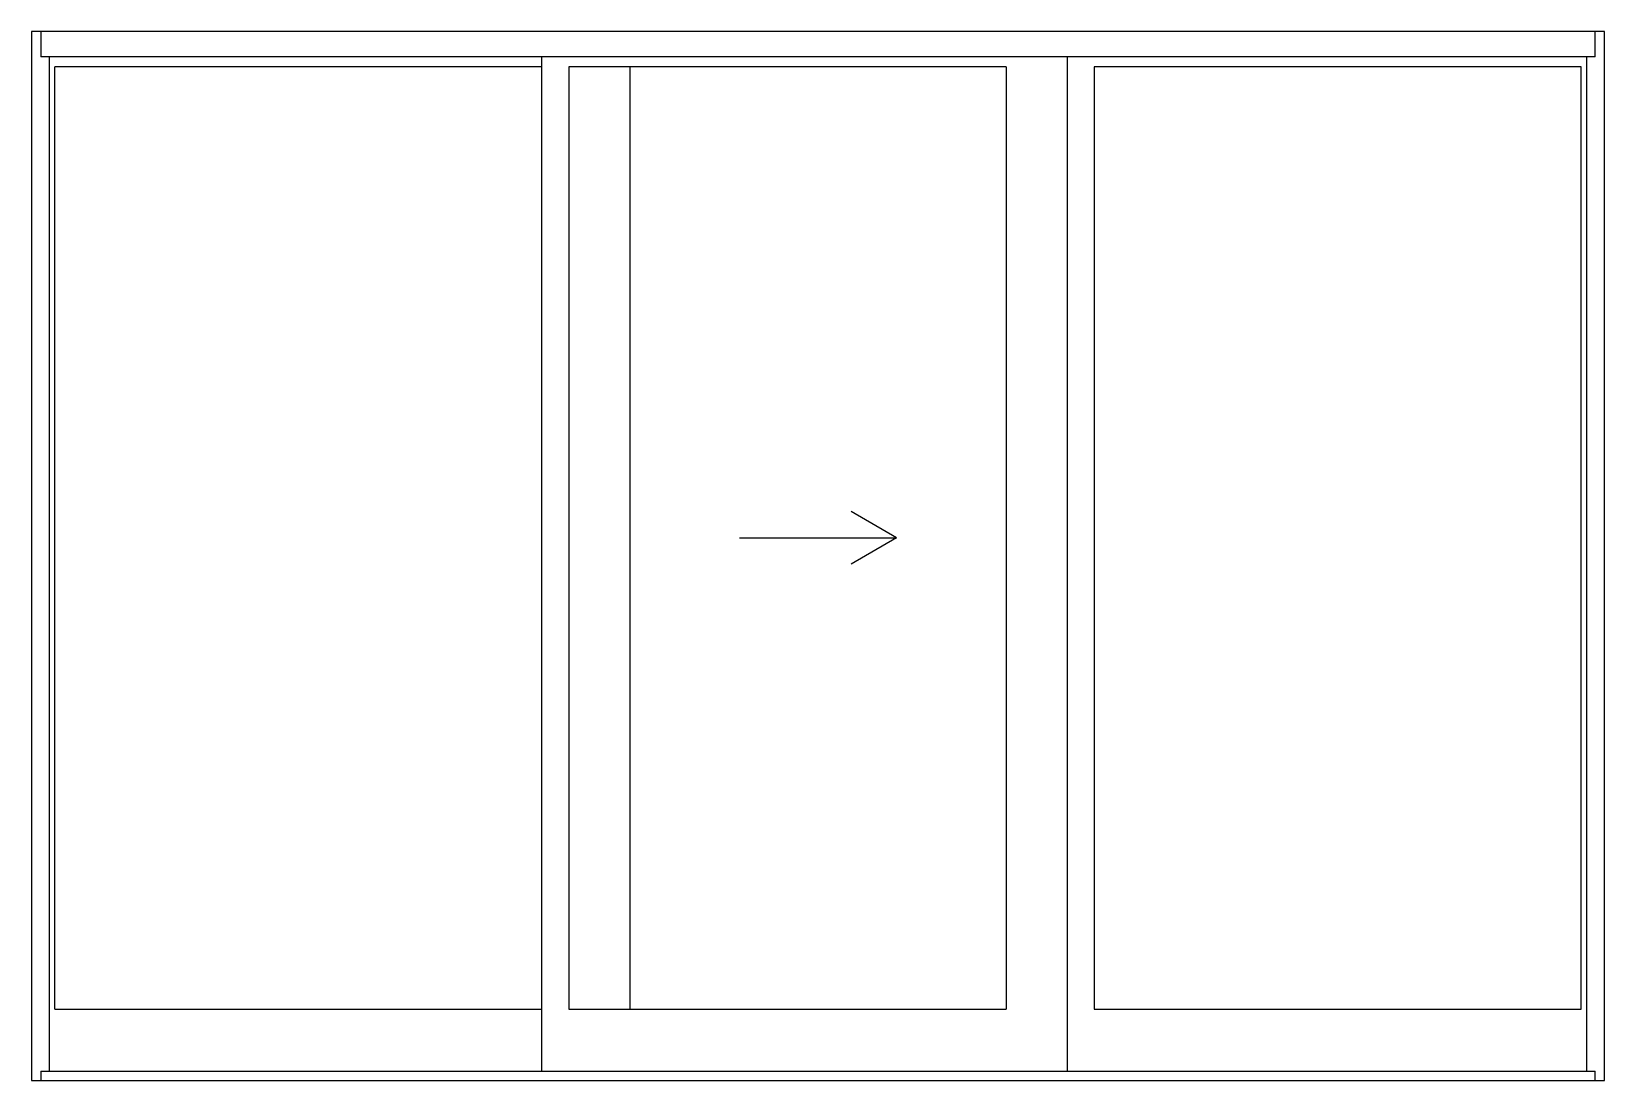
# Model space of a CAD drawing. Extents: x -239 to 68, y 0 to 111.
# Drawn here: x -239 to -119, y 31.3 to 111.3 of the extents above; entities that cross this region are included whole.
import ezdxf

# ---------------------------------------------------------------- set-up
doc = ezdxf.new("R2010")
doc.units = 0
doc.header["$LTSCALE"] = 0.25
doc.header["$MEASUREMENT"] = 0
doc.layers.get('0').update_dxf_attribs({"linetype": 'CONTINUOUS'})
doc.layers.add('FRAME', color=1, linetype='CONTINUOUS')
doc.layers.add('VENT', color=5, linetype='CONTINUOUS')

msp = doc.modelspace()

# ---------------------------------------------------------------- linework, layer by layer
for p, q in [((-173.05, 72.67), (-176.51, 74.67)), ((-185.05, 72.67), (-173.05, 72.67)), ((-173.05, 72.67), (-176.51, 70.67))]:
    msp.add_line(p, q)
at = {"layer": 'FRAME'}
for p, q in [((-119.05, 111.29), (-239.05, 111.29)), ((-239.05, 111.29), (-239.05, 31.29)), ((-238.33, 111.29), (-238.33, 109.36)), ((-119.77, 109.36), (-119.77, 111.29)), ((-119.05, 31.29), (-119.05, 111.29)), ((-119.77, 109.36), (-238.33, 109.36)), ((-237.71, 109.36), (-237.71, 32)), ((-120.39, 32), (-120.39, 109.36)), ((-239.05, 31.29), (-119.05, 31.29)), ((-238.33, 32), (-238.33, 31.29)), ((-238.33, 32), (-119.77, 32)), ((-119.77, 31.29), (-119.77, 32))]:
    msp.add_line(p, q, dxfattribs=at)
at = {"layer": 'VENT'}
for p, q in [((-200.13, 109.36), (-200.13, 32)), ((-160.04, 109.36), (-160.04, 32)), ((-200.13, 108.6), (-237.27, 108.6)), ((-237.27, 36.74), (-237.27, 108.6)), ((-164.7, 108.6), (-198.06, 108.6)), ((-198.06, 108.6), (-198.06, 36.74)), ((-193.4, 108.6), (-193.4, 36.74)), ((-164.7, 108.6), (-164.7, 36.74)), ((-120.83, 108.6), (-157.97, 108.6)), ((-157.97, 108.6), (-157.97, 36.74)), ((-120.83, 36.74), (-120.83, 108.6)), ((-237.27, 36.74), (-200.13, 36.74)), ((-198.06, 36.74), (-164.7, 36.74)), ((-157.97, 36.74), (-120.83, 36.74))]:
    msp.add_line(p, q, dxfattribs=at)

doc.saveas('drawing.dxf')
